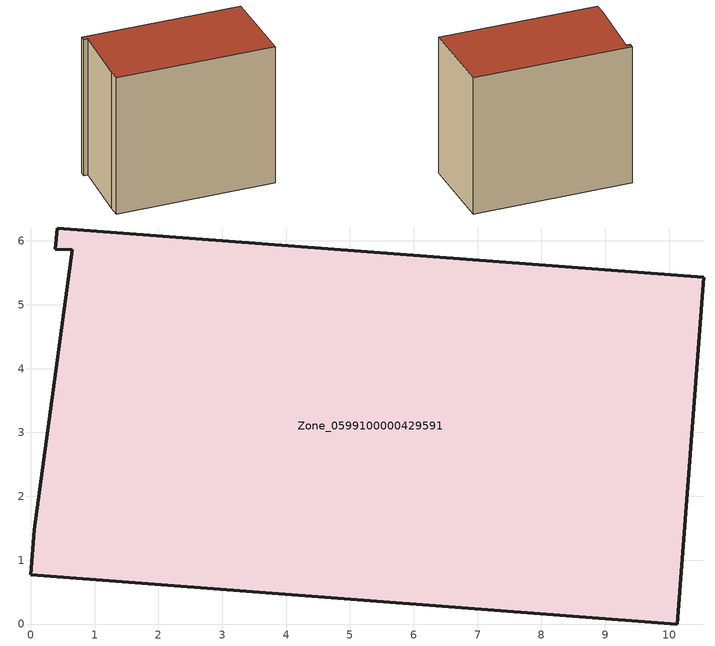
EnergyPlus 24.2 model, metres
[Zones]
Zone_0599100000429591
 floor ground (C_G): 0.65,5.86 0.39,5.87 0.41,6.2 10.54,5.43 10.12,0 0,0.77 0.05,1.48 z0
 wall outside (C_F): 10.54,5.43 0.41,6.2 0.39,5.87 0.65,5.86 0.05,1.48 0,0.77 10.12,0 10.54,5.43 z0:9.16
 roof outside (C_R): 0.39,5.87 0.65,5.86 0.05,1.48 0,0.77 10.12,0 10.54,5.43 0.41,6.2 z9.16
[BUILDING]
Pand.0599100000429591: North Axis=0; Terrain=City; Loads Convergence Tolerance Value=0.04; Temperature Convergence Tolerance Value=0.4; Solar Distribution=FullExterior; Maximum Number of Warmup Days=25; Minimum Number of Warmup Days=1
[Site:Location]
Rotterdam.The.Hague.AP_ZH_NLD Design_Conditions: Latitude=51.96; Longitude=4.45; Time Zone=1; Elevation=-4.5
[SITE:GROUNDTEMPERATURE:BUILDINGSURFACE]
18, 18, 18, 18, 18, 18, 18, 18, 18, 18, 18, 18
[MATERIAL] Thermal Absorptance=0.9; Solar Absorptance=0.7; Visible Absorptance=0.7
Name | Roughness | Thickness | Conductivity | Density | Specific Heat
G.TI.2006-2014 | MediumSmooth | 0.15 | 0.06 | 540 | 1210
F.TI.2006-2014 | Rough | 0.3 | 0.12 | 1920 | 840
R.TI.2006-2014 | MediumRough | 0.2 | 0.08 | 1500 | 1000
[CONSTRUCTION]
C_G: G.TI.2006-2014
C_F: F.TI.2006-2014
C_R: R.TI.2006-2014
[ZONE]
Zone_0599100000429591: Type=1; Multiplier=1; Ceiling Height=Autocalculate; Volume=Autocalculate; Floor Area=autocalculate; Part of Total Floor Area=Yes
[ZONEINFILTRATION:DESIGNFLOWRATE]
Infil_Zone_0599100000429591: Zone or ZoneList or Space or SpaceList=Zone_0599100000429591; Schedule=AlwaysOn; Design Flow Rate Calculation Method=Flow/Area; Flow Rate per Floor Area=0.0015; Constant Term Coefficient=1; Temperature Term Coefficient=0; Velocity Term Coefficient=0; Velocity Squared Term Coefficient=0
[HVACTEMPLATE:ZONE:IDEALLOADSAIRSYSTEM]
Zone_0599100000429591: Maximum Heating Supply Air Temperature=50; Minimum Cooling Supply Air Temperature=13; Maximum Heating Supply Air Humidity Ratio=0.0156; Minimum Cooling Supply Air Humidity Ratio=0.0077; Heating Limit=NoLimit; Cooling Limit=NoLimit; Dehumidification Control Type=ConstantSensibleHeatRatio; Cooling Sensible Heat Ratio=0.7; Dehumidification Setpoint=60; Humidification Control Type=None; Humidification Setpoint=30; Outdoor Air Method=None; Outdoor Air Flow Rate per Person=0.00944; Outdoor Air Flow Rate per Zone Floor Area=0; Outdoor Air Flow Rate per Zone=0; Demand Controlled Ventilation Type=None; Outdoor Air Economizer Type=NoEconomizer; Heat Recovery Type=None; Sensible Heat Recovery Effectiveness=0.7; Latent Heat Recovery Effectiveness=0.65
[ZONECONTROL:THERMOSTAT]
ThermostatControl_Zone_0599100000429591: Zone or ZoneList=Zone_0599100000429591; Control Type Schedule=DualSetpointControlType; Control 1=Thermostat_Zone_0599100000429591; Temperature Difference Between Cutout And Setpoint=0
[THERMOSTATSETPOINT:DUALSETPOINT]
Thermostat_Zone_0599100000429591: Heating Setpoint Temperature Schedule=HeatingSetpoint_Zone_0599100000429591; Cooling Setpoint Temperature Schedule=CoolingSetpoint_Zone_0599100000429591
[SCHEDULE:COMPACT]
HeatingSetpoint_Zone_0599100000429591: Through: 12/31, For: AllDays, Until: 24:00, 21
CoolingSetpoint_Zone_0599100000429591: Through: 12/31, For: AllDays, Until: 24:00, 24
DualSetpointControlType: Through: 12/31, For: AllDays, Until: 24:00, 4
AlwaysOn: Through: 12/31, For: AllDays, Until: 24:00, 1
